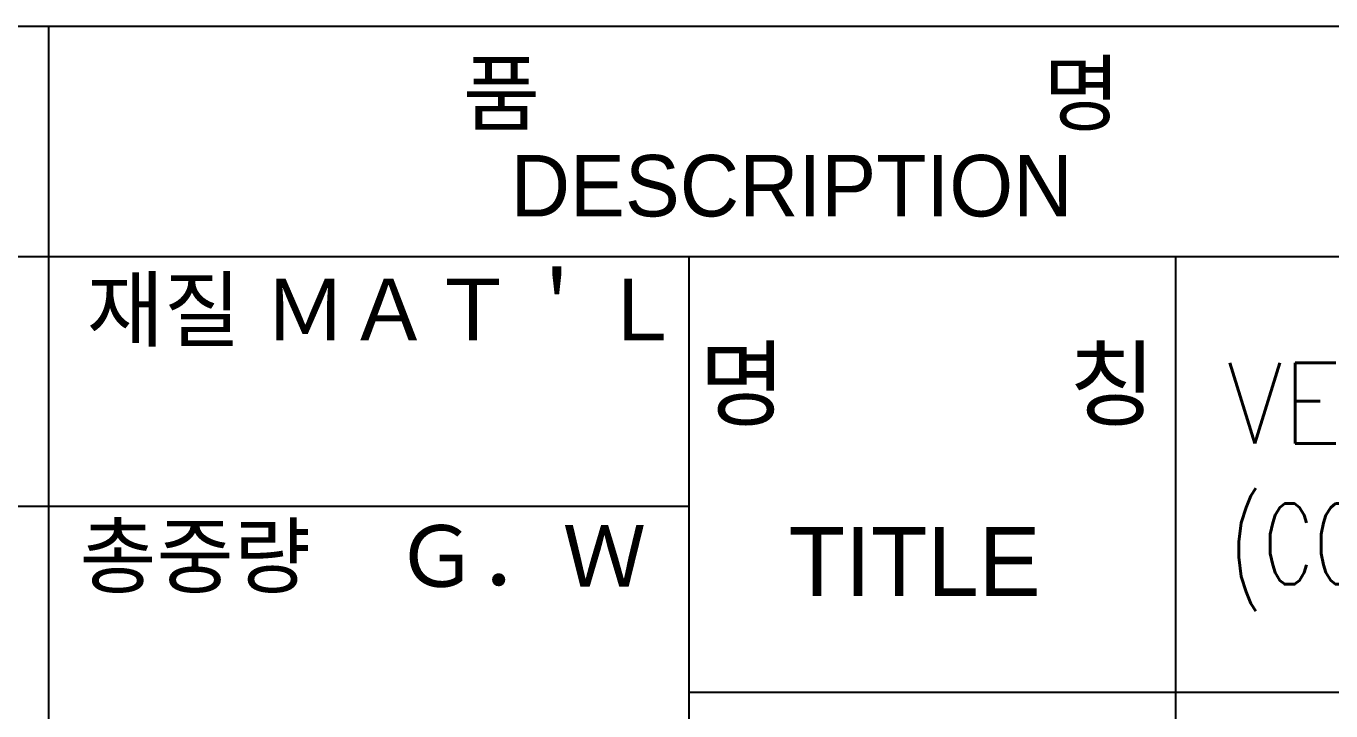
# Model space of a CAD drawing. Header units: millimetres. Extents: x 1204 to 1763, y -128 to 303.
# Drawn here: x 1593.7 to 1644.6, y -85.5 to -58.8 of the extents above; entities that cross this region are included whole.
import ezdxf

# ---------------------------------------------------------------- set-up
doc = ezdxf.new("R2010")
doc.units = ezdxf.units.MM
doc.styles.add('ROMANS', font='txt', dxfattribs={"height": 0.2})
doc.styles.get("Standard").update_dxf_attribs({"font": 'txt.shx', "bigfont": 'whgtxt.shx'})

msp = doc.modelspace()

# ---------------------------------------------------------------- linework, layer by layer
at = {"color": 5, "linetype": 'Continuous'}
for p, q in [((1556.583, -58.766), (1735.083, -58.766)), ((1556.583, -67.766), (1735.083, -67.766))]:
    msp.add_line(p, q, dxfattribs=at)
at = {"color": 6, "linetype": 'Continuous'}
for p, q in [((1594.583, -106.766), (1594.583, -58.766)), ((1619.583, -115.766), (1619.583, -67.766)), ((1638.583, -94.433), (1638.583, -67.766)), ((1556.583, -77.516), (1619.583, -77.516)), ((1619.583, -84.783), (1735.083, -84.783))]:
    msp.add_line(p, q, dxfattribs=at)

# ---------------------------------------------------------------- texts
at = {"color": 7, "linetype": 'Continuous'}
for s, width, p in [('VEHICLE SCHEMATIC, COMMUNICATION', 0.9, (1640.57, -75.061)), ('(COMMUNICATION CONTROL SYSTEM), MB', 0.7, (1640.66, -80.56))]:
    msp.add_text(s, height=3.15, dxfattribs=dict(at, width=width)).set_placement(p)
at = {"color": 4, "attachment_point": 5, "style": 'ROMANS'}
for s, insert, char_height in [('{\\fﾱﾼﾸﾲￃﾼ|b0|i0|c129|p49;품\u3000\u3000\u3000\u3000\u3000\u3000명 }', (1623.583, -61.516), 2.4), ('{\\fﾱﾼﾸﾲￃﾼ|b0|i0|c129|p49;DESCRIPTION }', (1623.583, -65.016), 2.4), ('{\\fGulim|b0|i0|c129|p50;재질 ＭＡＴ＇Ｌ\\fﾱﾼﾸﾲￃﾼ|b0|i0|c129|p49; }', (1607.696, -69.961), 2.4), ('{\\fﾱﾼﾸﾲￃﾼ|b0|i0|c129|p49;명\u3000\u3000\u3000칭 }', (1628.883, -72.874), 2.7), ('{\\fﾱﾼﾸﾲￃﾼ|b0|i0|c129|p49;총중량\u3000Ｇ．Ｗ }', (1606.847, -79.581), 2.4), ('{\\fﾱﾼﾸﾲￃﾼ|b0|i0|c129|p49;TITLE }', (1628.383, -79.674), 2.7)]:
    msp.add_mtext(s, dxfattribs=dict(at, insert=insert, char_height=char_height))

doc.saveas('drawing.dxf')
